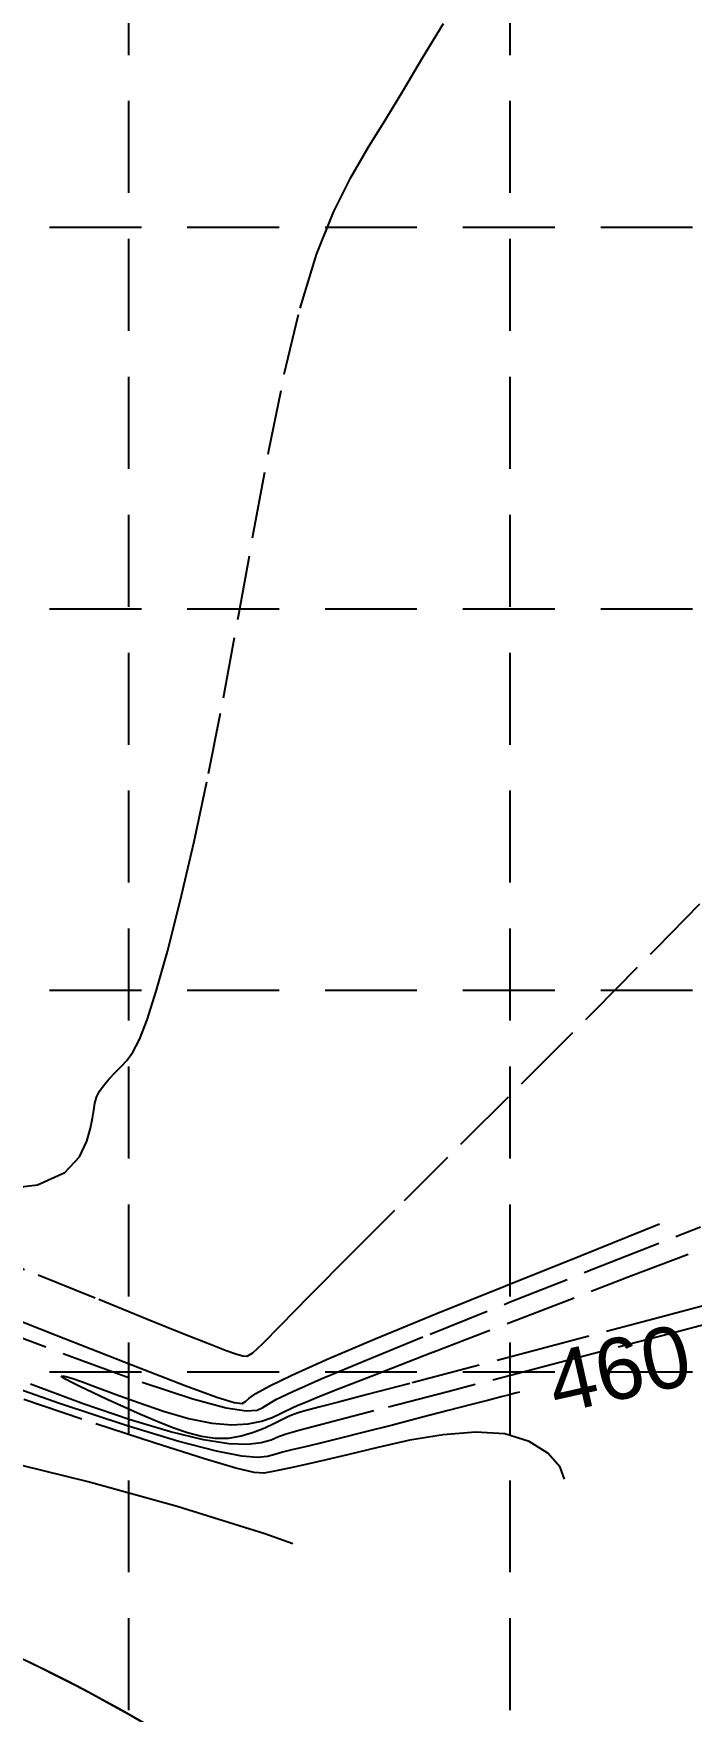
# Model space of a CAD drawing. Extents: x 6153 to 10142, y 8557 to 11052.
# Drawn here: x 8443.1 to 8550.5, y 9126.8 to 9400.5 of the extents above; entities that cross this region are included whole.
import ezdxf
from ezdxf.enums import TextEntityAlignment as Align

# ---------------------------------------------------------------- set-up
doc = ezdxf.new("R2010")
doc.units = 0
doc.header["$LTSCALE"] = 40
doc.header["$MEASUREMENT"] = 0
for name, pattern in [('DASH__25', [0.325, 0.25, -0.075]), ('DASH_DOT', [0.983, 0.8, -0.089, 0.005, -0.089]), ('DASH_DOT_LONG', [2.182, 2, -0.09, 0.002, -0.09]), ('GUARDRAIL', [0.24, 0.2, 0.04]), ('HIDDEN', [0.375, 0.25, -0.125]), ('SLOPE_SMALL', [0.9, 0.375, 0.05, 0.1, 0.375]), ('SOLID_OPEN_END', [200, 100, 100])]:
    doc.linetypes.add(name, pattern=pattern)
for name, color, linetype in [('1-BC', 6, 'GUARDRAIL'), ('1-ROW', 6, 'SOLID_OPEN_END'), ('1-STORM', 5, 'CONTINUOUS'), ('GRID', 254, 'HIDDEN'), ('PROP_FLOODPLAIN', 12, 'DASH_DOT_LONG'), ('TOPO_CON_100SC', 14, 'DASH__25'), ('TOPO_ICON_100SC', 15, 'CONTINUOUS')]:
    doc.layers.add(name, color=color, linetype=linetype)
doc.styles.get("Standard").update_dxf_attribs({"font": 'ARIAL.TTF'})

msp = doc.modelspace()

# ---------------------------------------------------------------- linework, layer by layer
at = {"layer": '1-BC', "color": 7, "linetype": 'Continuous'}
msp.add_arc((8324.16, 8889.36), 262.5, 44.9606, 89.0405, dxfattribs=at)
msp.add_arc((8324.16, 8889.36), 262.5, 44.9606, 89.0405, dxfattribs=at)
at = {"layer": '1-ROW', "color": 7, "linetype": 'SOLID_OPEN_END'}
msp.add_arc((8324.16, 8889.36), 272.5, 45.9626, 89.0405, dxfattribs=at)
at = {"layer": '1-STORM', "color": 5, "linetype": 'SLOPE_SMALL', "flags": 128}
msp.add_lwpolyline([(8324.16, 9161.86), (8324.16, 9161.86, -0.19455), (8513.58, 9085.25), (8513.58, 9085.25)], format="xyb", dxfattribs=at)
at = {"layer": 'GRID', "color": 252, "linetype": 'HIDDEN', "ltscale": 1.5}
for p, q in [((8458.64, 10987.02), (8458.64, 8808.56)), ((8520.88, 10987.02), (8520.88, 8808.56)), ((6218.22, 9368.94), (10076.73, 9368.94)), ((6218.22, 9306.7), (10076.73, 9306.7)), ((6218.22, 9244.47), (10076.73, 9244.47)), ((6218.22, 9182.23), (10076.73, 9182.23))]:
    msp.add_line(p, q, dxfattribs=at)
at = {"layer": 'PROP_FLOODPLAIN', "color": 7, "linetype": 'DASH_DOT'}
msp.add_lwpolyline([(8485.47, 9154.14), (8480.86, 9155.77), (8466.59, 9160.27), (8452.04, 9164.29), (8437.67, 9167.81)], dxfattribs=at)
at = {"layer": 'TOPO_CON_100SC', "color": 5, "linetype": 'DASH__25'}
for points in [[(8436.44, 9211.82), (8443.76, 9212.72), (8448.22, 9214.73), (8450.64, 9217.31), (8451.81, 9219.87), (8452.44, 9221.97), (8452.77, 9223.61), (8452.95, 9224.92), (8453.11, 9226.02), (8453.39, 9227.02), (8453.91, 9228.02), (8454.63, 9229.03), (8455.49, 9230.04), (8456.44, 9231.04), (8457.4, 9232.01), (8458.34, 9233.01), (8459.32, 9234.35), (8460.4, 9236.43), (8461.65, 9239.62), (8463.16, 9244.3), (8464.98, 9250.78), (8467.05, 9258.97), (8469.32, 9268.71), (8471.71, 9279.83), (8474.15, 9292.17), (8476.59, 9305.46), (8479.05, 9319.14), (8481.53, 9332.52), (8484.06, 9344.95), (8486.66, 9355.75), (8489.34, 9364.46), (8492.09, 9371.38), (8494.91, 9377.03), (8497.76, 9381.93), (8500.64, 9386.58), (8503.55, 9391.41), (8506.64, 9396.58), (8510.07, 9402.14)], [(8432.31, 9202.55), (8443.88, 9198.02), (8453.76, 9194.05), (8461.73, 9190.81), (8467.67, 9188.41), (8471.83, 9186.76), (8474.59, 9185.71), (8476.29, 9185.1), (8477.29, 9184.81), (8477.99, 9184.76), (8478.9, 9185.3), (8480.53, 9186.83), (8483.44, 9189.79), (8488.16, 9194.6), (8495.04, 9201.51), (8503.69, 9210.16), (8513.56, 9220), (8524.09, 9230.5), (8534.7, 9241.13), (8544.89, 9251.39), (8554.37, 9261.07)], [(8435.8, 9189.82), (8449.4, 9184.67), (8460.86, 9180.51), (8469.13, 9177.79), (8474.56, 9176.34), (8477.83, 9175.84), (8479.61, 9175.97), (8480.57, 9176.42), (8481.4, 9176.95), (8482.79, 9177.74), (8485.46, 9179.02), (8490.1, 9181.07), (8497.42, 9184.14), (8507.87, 9188.39), (8520.95, 9193.62), (8535.91, 9199.54), (8552.01, 9205.88)], [(8566.87, 9196.79), (8546.36, 9191.35), (8528.47, 9186.63), (8514.63, 9182.98), (8504.57, 9180.34), (8497.57, 9178.5), (8492.91, 9177.28), (8489.89, 9176.49), (8487.87, 9175.96), (8486.51, 9175.59), (8485.55, 9175.27), (8484.72, 9174.92), (8483.76, 9174.45), (8482.47, 9173.8), (8480.86, 9173.05), (8479.01, 9172.32), (8476.99, 9171.72), (8474.89, 9171.37), (8472.75, 9171.36), (8470.55, 9171.67), (8468.27, 9172.26), (8465.86, 9173.09), (8463.3, 9174.11), (8460.57, 9175.27), (8457.81, 9176.5), (8455.15, 9177.71), (8452.76, 9178.83), (8450.8, 9179.77), (8449.36, 9180.48), (8448.42, 9180.96), (8447.88, 9181.27), (8447.66, 9181.45), (8447.67, 9181.54), (8447.88, 9181.56), (8448.39, 9181.47), (8449.35, 9181.19), (8450.93, 9180.66), (8453.26, 9179.8), (8456.44, 9178.6), (8460.23, 9177.21), (8464.33, 9175.82), (8468.43, 9174.63), (8472.23, 9173.83), (8475.49, 9173.56), (8478.18, 9173.74), (8480.36, 9174.19), (8482.06, 9174.78), (8483.32, 9175.35), (8484.21, 9175.79), (8484.9, 9176.13), (8485.58, 9176.45), (8486.44, 9176.84), (8487.67, 9177.35), (8489.6, 9178.13), (8493.04, 9179.49), (8498.96, 9181.79), (8508.31, 9185.42), (8522.05, 9190.72), (8540.63, 9197.87), (8562.42, 9206.18)], [(8569.98, 9194.44), (8548.25, 9188.75), (8527.79, 9183.41), (8510.74, 9178.96), (8498.69, 9175.84), (8491.03, 9173.85), (8486.65, 9172.7), (8484.39, 9172.05), (8483.13, 9171.6), (8481.89, 9171.1), (8480.28, 9170.64), (8478.06, 9170.38), (8475, 9170.49), (8470.86, 9171.13), (8465.47, 9172.43), (8458.89, 9174.39), (8451.23, 9177), (8442.62, 9180.21)], [(8529.8, 9164.73), (8529.1, 9166.65), (8527.08, 9168.97), (8524.04, 9170.87), (8520.06, 9172.09), (8515.27, 9172.4), (8509.99, 9171.97), (8504.55, 9171.05), (8499.31, 9169.89), (8494.6, 9168.75), (8490.7, 9167.82), (8487.58, 9167.11), (8485.14, 9166.58), (8483.28, 9166.19), (8481.89, 9165.89), (8480.74, 9165.7), (8479.12, 9165.81), (8476.16, 9166.5), (8471.01, 9168.03), (8462.81, 9170.64), (8451.03, 9174.51), (8436.43, 9179.44)]]:
    msp.add_lwpolyline(points, dxfattribs=at)
at = {"layer": 'TOPO_ICON_100SC', "color": 5, "linetype": 'Continuous', "flags": 128}
for points in [[(8431.65, 9194.17), (8446.8, 9188.18), (8459.14, 9183.35), (8467.73, 9180.04), (8473.03, 9178.1), (8475.9, 9177.21), (8477.18, 9177.08), (8477.72, 9177.38), (8478.29, 9177.88), (8479.42, 9178.67), (8481.6, 9179.89), (8485.28, 9181.69), (8490.94, 9184.23), (8498.88, 9187.59), (8508.79, 9191.66), (8520.16, 9196.26), (8532.51, 9201.21), (8545.34, 9206.35)], [(8522.47, 9178.91), (8521.74, 9178.72), (8520.8, 9178.49), (8519.44, 9178.14), (8517.45, 9177.62), (8514.62, 9176.89), (8510.84, 9175.9), (8506.41, 9174.75), (8501.7, 9173.53), (8497.12, 9172.36), (8493.04, 9171.33), (8489.76, 9170.54), (8487.23, 9169.94), (8485.28, 9169.48), (8483.76, 9169.1), (8482.51, 9168.75), (8481.32, 9168.4), (8479.7, 9168.23), (8477.11, 9168.44), (8473, 9169.26), (8466.84, 9170.88), (8458.22, 9173.49), (8447.36, 9177.06), (8434.64, 9181.53)]]:
    msp.add_lwpolyline(points, dxfattribs=at)

# ---------------------------------------------------------------- texts
at = {"layer": 'TOPO_ICON_100SC', "color": 5, "linetype": 'Continuous'}
msp.add_text('460', height=10, rotation=12.6787, dxfattribs=at).set_placement((8538.72, 9182.76), align=Align.MIDDLE_CENTER)

doc.saveas('drawing.dxf')
